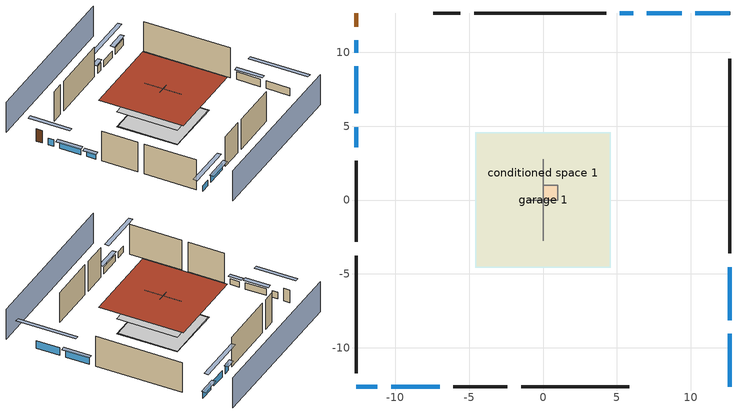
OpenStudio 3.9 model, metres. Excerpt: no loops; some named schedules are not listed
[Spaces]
conditioned space 1
 floor to garage 1 (Floor1 construction): -4.48,-4.48 -4.48,4.48 4.48,4.48 4.48,-4.48 z0
 floor foundation (Slab2 construction): -4.59,-4.59 -4.59,4.59 4.59,4.59 4.59,-4.59 z0
 floor adiabatic (AdiabaticFloorConstruction): -4.59,-4.59 -4.59,4.59 4.59,4.59 4.59,-4.59 z2.44
 wall outside (Wall3 construction): 12.65,-3.61 12.65,9.55 z0:4.88
 wall outside (Wall4 construction): -1.48,-12.65 5.84,-12.65 z0:4.88
 wall outside (Wall7 construction): -12.65,-3.76 -12.65,-11.72 z0:4.88
 wall outside (Wall8 construction): 4.27,12.65 -4.66,12.65 z0:4.88
 wall outside (AdiabaticWallConstruction): 12.65,-12.65 12.65,-9.06 / 12.65,-8.13 12.65,-4.54 z0:1.22; -12.65,-12.65 -11.2,-12.65 z0:0.95; -10.28,-12.65 -6.99,-12.65 / -12.65,9.05 -12.65,5.86 z0:1.07; -12.65,10.81 -12.65,9.98 z0:1.1; -12.65,4.93 -12.65,3.58 z0:0.92; 9.37,12.65 7.02,12.65 / 12.65,12.65 10.3,12.65 z0:1.04; 6.1,12.65 5.2,12.65 z0:1.19
 wall outside (AdiabaticWallConstruction 1): -12.65,12.65 -12.65,11.74 z0:2.03
 wall to garage 1 (Wall5 construction): 0,2.74 0,-2.74 z0:4.88
 wall to garage 1 (Wall6 construction): -0.91,0 0.91,0 z0:4.88
 window (WindowConstruction): 12.65,-12.65 12.65,-9.06 z0:1.22
 window (WindowConstruction 1): 12.65,-8.13 12.65,-4.54 z0:1.22
 window (WindowConstruction 2): -12.65,-12.65 -11.21,-12.65 z0:0.94
 window (WindowConstruction 3): -10.28,-12.65 -6.99,-12.65 z0:1.07
 window (WindowConstruction 4): -12.65,10.81 -12.65,9.98 z0:1.1
 window (WindowConstruction 5): -12.65,9.05 -12.65,5.86 z0:1.07
 window (WindowConstruction 6): -12.65,4.93 -12.65,3.58 z0:0.91
 window (WindowConstruction 7): 9.37,12.65 7.02,12.65 z0:1.04
 window (WindowConstruction 8): 6.1,12.65 5.2,12.65 z0:1.19
 window (WindowConstruction 9): 12.65,12.65 10.3,12.65 z0:1.04
 door (Door): -12.65,12.65 -12.65,11.74 z0:2.03
 ceiling adiabatic (AdiabaticFloorConstruction): 4.59,-4.59 4.59,4.59 -4.59,4.59 -4.59,-4.59 z2.44
 roof outside (Roof1 construction): -6.41,6.41 -6.41,-6.41 6.41,-6.41 6.41,6.41 z4.88
garage 1
 floor foundation (Slab1 construction): -4.48,-4.48 -4.48,4.48 4.48,4.48 4.48,-4.48 z0
 wall outside (Wall1 construction): -6.06,-12.65 -2.41,-12.65 z0:4.88
 wall outside (Wall2 construction): -12.65,2.65 -12.65,-2.83 z0:4.88
 wall outside (Wall9 construction): -5.59,12.65 -7.42,12.65 z0:4.88
air source heat pump airloop ret air space
 floor adiabatic (AdiabaticConst): 0,0 0,1 1,1 1,0 z0
 wall adiabatic (AdiabaticConst): 0,1 0,0 1,0 1,1 0,1 z0:1
 ceiling adiabatic (AdiabaticConst): 1,0 1,1 0,1 0,0 z1
shading: 12.65,17.22 -12.65,17.22 / -12.65,-17.22 12.65,-17.22 z0:4.88; 12.65,-6.32 12.65,-15.39 13.26,-15.39 13.26,-6.32 z3.96; 12.65,-4.24 12.65,-8.44 13.26,-8.44 13.26,-4.24 z1.52; -8.46,-12.65 -15.39,-12.65 -15.39,-13.26 -8.46,-13.26 z3.69; -6.69,-12.65 -10.58,-12.65 -10.58,-13.26 -6.69,-13.26 z1.37; -12.65,7.24 -12.65,13.55 -13.26,13.55 -13.26,7.24 z3.84; -12.65,5.56 -12.65,9.35 -13.26,9.35 -13.26,5.56 z1.37; -12.65,3.28 -12.65,5.24 -13.26,5.24 -13.26,3.28 z1.22; 4.28,12.65 12.12,12.65 12.12,13.26 4.28,13.26 z3.78; 4.89,12.65 6.4,12.65 6.4,13.26 4.89,13.26 z1.49; 10,12.65 12.96,12.65 12.96,13.26 10,13.26 z1.34
[Site]
Portland Intl Arpt_OR: Latitude {deg}=45.59; Longitude {deg}=-122.6; Time Zone {hr}=-8; Elevation {m}=33; Terrain=Suburbs; Keep Site Location Information=Yes
[Site:GroundTemperature:Shallow]
10.2558, 8.96328, 8.85977, 9.47314, 11.9355, 14.3863, 16.5111, 17.8571, 17.9714, 16.8767, 14.8061, 12.4304
[Site:WaterMainsTemperature]
Calculation Method=Schedule; Temperature Schedule=mains temperature schedule
[Building]
Building 1
[Material] Roughness=Rough
Name | Thickness {m} | Conductivity {W/m-K} | Density {kg/m3} | Specific Heat {J/kg-K} | Thermal Absorptance | Solar Absorptance | Visible Absorptance
slate or tile shingles | 0.01905 | 0.840978 | 1899.972 | 799.717 | 0.9 | 0.75 | 0.75
roof rigid ins | 0.051816 | 0.029427 | 32.04 | 1214.23 | 0.9 | 0.7 | 0.7
osb sheathing 0.75 in. | 0.01905 | 0.115458 | 512.64 | 1214.23 | 0.9 | 0.7 | 0.7
roof stud and cavity | 0.2032 | 0.633245 | 78.34581 | 1123.46 | 0.9 | 0.7 | 0.7
gypsum board | 0.0127 | 0.160291 | 801 | 837.4 | 0.9 | 0.6 | 0.6
wood siding | 0.0254 | 0.102417 | 544.68 | 1172.36 | 0.9 | 0.85 | 0.85
osb sheathing 0.5 in. | 0.0127 | 0.115458 | 512.64 | 1214.23 | 0.9 | 0.7 | 0.7
wall stud and cavity | 0.1397 | 0.727959 | 139.0536 | 1170.24 | 0.9 | 0.6 | 0.6
wall stud and cavity 1 | 0.1397 | 0.0951301 | 139.0536 | 1170.24 | 0.9 | 0.7 | 0.7
osb sheathing 0.5 in. 1; osb sheathing 0.5 in. 2 | 0.0127 | 0.115458 | 512.64 | 1214.23
wall stud and cavity 2 | 0.1397 | 0.0856282 | 139.0536 | 1170.24 | 0.9 | 0.7 | 0.7
floor stud and cavity | 0.1397 | 0.923637 | 92.3553 | 1139.71 | 0.9 | 0.7 | 0.7
floor covering | 0.0127 | 0.0433444 | 54.468 | 1339.84 | 0.9 | 0.6 | 0.6
concrete 4.0 in. | 0.1016 | 1.803125 | 2242.8 | 837.4 | 0.9 | 0.7 | 0.7
floor covering 1 | 0.0127 | 0.0450781 | 54.468 | 1339.84 | 0.9 | 0.9 | 0.9
wood siding 1; wood siding 2 | 0.0254 | 0.102417 | 544.68 | 1172.36
wall rigid ins; floor rigid ins | 0.512978 | 0.029427 | 32.04 | 1214.23 | 0.9 | 0.7 | 0.7
wall stud and cavity 3 | 0.0889 | 0.380278 | 52.3479 | 1209.89 | 0.9 | 0.7 | 0.7
door material | 0.04445 | 0.0612267 | 512.64 | 1214.23 | 0.9 | 0.7 | 0.7
floor stud and cavity 1 | 0.1397 | 1.75129 | 37.0049 | 1207.88 | 0.9 | 0.7 | 0.7
wall stud and cavity 4 | 0.0889 | 0.391764 | 83.0341 | 1211.67 | 0.9 | 0.7 | 0.7
furniture material conditioned space 1; furniture material garage 1 | 0.1524 | 0.115458 | 640.8 | 1214.23 | 0.9 | 0.6 | 0.6
[Construction]
Roof1 construction: slate or tile shingles, roof rigid ins, osb sheathing 0.75 in., roof stud and cavity, gypsum board
Wall1 construction; Wall2 construction: wood siding, osb sheathing 0.5 in., wall stud and cavity
Wall3 construction; Wall4 construction: wood siding, osb sheathing 0.5 in., wall stud and cavity 1, gypsum board
Wall5 construction: osb sheathing 0.5 in. 1, wall stud and cavity 2, gypsum board
Wall6 construction: osb sheathing 0.5 in. 2, wall stud and cavity 2, gypsum board
Wall7 construction; Wall8 construction: wood siding, osb sheathing 0.5 in. 1, wall stud and cavity 1, gypsum board
Wall9 construction: wood siding, osb sheathing 0.5 in. 1, wall stud and cavity
Floor1 construction: floor stud and cavity, osb sheathing 0.75 in., floor covering
Slab1 construction: concrete 4.0 in.
Slab2 construction: concrete 4.0 in., floor covering 1
WindowConstruction; WindowConstruction 1; WindowConstruction 2; WindowConstruction 3; WindowConstruction 4; WindowConstruction 5; WindowConstruction 6; WindowConstruction 7; WindowConstruction 8; WindowConstruction 9: WindowMaterial
AdiabaticWallConstruction: wood siding 1, wall rigid ins, wall stud and cavity 3, gypsum board
Door: door material
AdiabaticWallConstruction 1: wood siding 2, wall rigid ins, wall stud and cavity 3, gypsum board
AdiabaticFloorConstruction: floor stud and cavity 1, floor rigid ins, osb sheathing 0.75 in., floor covering
PartitionWallConstruction: gypsum board, wall stud and cavity 4, gypsum board
furniture construction conditioned space 1: furniture material conditioned space 1
furniture construction garage 1: furniture material garage 1
AdiabaticConst: Adiabatic
[WindowMaterial:SimpleGlazingSystem]
WindowMaterial: U-Factor {W/m2-K}=2.78222; Solar Heat Gain Coefficient=0.56
[Material:NoMass]
Adiabatic: Roughness=Rough; Thermal Resistance {m2-K/W}=176.1
[ThermalZone] Multiplier=1; Use Ideal Air Loads=No
Name | Volume {m3} | Thermostat
conditioned space | 606.66 | conditioned space temperature setpoint
garage | 195.726
air source heat pump airloop ret air zone | 1
[Sizing:Zone] Zone Cooling Design Supply Air Temperature Input Method=SupplyAirTemperature; Zone Cooling Design Supply Air Temperature {C}=14; Zone Cooling Design Supply Air Temperature Difference {deltaC}=11.11; Zone Heating Design Supply Air Temperature Input Method=SupplyAirTemperature; Zone Heating Design Supply Air Temperature {C}=40; Zone Heating Design Supply Air Temperature Difference {deltaC}=11.11; Zone Cooling Design Supply Air Humidity Ratio {kg-H2O/kg-air}=0.0085; Zone Heating Design Supply Air Humidity Ratio {kg-H2O/kg-air}=0.008; Cooling Design Air Flow Method=DesignDay; Heating Design Air Flow Method=DesignDay; Account for Dedicated Outdoor Air System=No; Dedicated Outdoor Air System Control Strategy=NeutralSupplyAir; Dedicated Outdoor Air Low Setpoint Temperature for Design {C}=autosize; Dedicated Outdoor Air High Setpoint Temperature for Design {C}=autosize; Zone Load Sizing Method=Sensible Load Only No Latent Load; Zone Latent Cooling Design Supply Air Humidity Ratio Input Method=HumidityRatioDifference; Zone Cooling Design Supply Air Humidity Ratio Difference {kgWater/kgDryAir}=0.005; Zone Latent Heating Design Supply Air Humidity Ratio Input Method=HumidityRatioDifference; Zone Humidification Design Supply Air Humidity Ratio Difference {kgWater/kgDryAir}=0.005; Sizing Option=Coincident
garage; air source heat pump airloop ret air zone
[Space]
Name | Thermal Zone | Volume {m3}
conditioned space 1 | conditioned space | 606.66
garage 1 | garage | 195.726
air source heat pump airloop ret air space | air source heat pump airloop ret air zone
[ThermostatSetpoint:DualSetpoint]
conditioned space temperature setpoint: Heating Setpoint Temperature Schedule=heating setpoint; Cooling Setpoint Temperature Schedule=cooling setpoint; Temperature Difference Between Cutout And Setpoint {deltaC}=0
[Foundation:Kiva] Wall Height Above Grade {m}=0.1016; Wall Depth Below Slab {m}=0.2032
Name | Initial Indoor Air Temperature {C}
Foundation Kiva 1 | 13.4258
Foundation Kiva 2 | 20.5556
[Foundation:Kiva:Settings]
Soil Conductivity {W/m-K}=1.9041; Soil Density {kg/m3}=1842.3; Soil Specific Heat {J/kg-K}=418.7; Ground Solar Absorptivity=0.9; Ground Thermal Absorptivity=0.9; Ground Surface Roughness {m}=0.03; Far-Field Width {m}=40; Deep-Ground Boundary Condition=ZeroFlux; Deep-Ground Depth {m}=40; Minimum Cell Dimension {m}=0.2; Maximum Cell Growth Coefficient=3; Simulation Timestep=Timestep
[SurfaceProperty:ExposedFoundationPerimeter] Exposed Perimeter Calculation Method=TotalExposedPerimeter
Name | Total Exposed Perimeter {m}
Slab1 | 21.9456
Slab2 | 31.91256
[SurfaceProperty:IncidentSolarMultiplier] Incident Solar Multiplier=1; Incident Solar Multiplier Schedule=trans schedule winter=0.85 summer=0.7
Window1; Window2; Window3; Window4; Window5; Window6; Window7; Window8; Window9; Window10
[InternalMass:Definition] Design Level Calculation Method=SurfaceArea
Name | Construction | Surface Area {m2}
partition wall mass | PartitionWallConstruction | 248.794
furniture mass conditioned space 1 | furniture construction conditioned space 1 | 99.51774
furniture mass garage 1 | furniture construction garage 1 | 8.02682
[InternalMass] Multiplier=1
Name | Internal Mass Definition | Space or SpaceType
partition wall mass | partition wall mass | conditioned space 1
furniture mass conditioned space 1 | furniture mass conditioned space 1 | conditioned space 1
furniture mass garage 1 | furniture mass garage 1 | garage 1
[EnergyManagementSystem:Sensor]
Name | Output Variable or Output Meter Index Key | Output Variable or Output Meter
water_heater_amb_temp | garage | Zone Mean Air Temperature
water_heater_amb_rh | garage | Zone Air Relative Humidity
water_heater_T_set | water heater setpoint | Schedule Value
out_pb_s |  | Site Outdoor Air Barometric Pressure
out_wt_s |  | Site Outdoor Air Humidity Ratio
site_vw_s |  | Site Wind Speed
cool_season | cooling season schedule | Schedule Value
air_source_heat_pump_airloop_AH_MFR_s | Node 5 | System Node Mass Flow Rate
air_source_heat_pump_airloop_AH_VFR_s | Node 5 | System Node Current Density Volume Flow Rate
air_source_heat_pump_airloop_AH_Tout_s | Node 5 | System Node Temperature
air_source_heat_pump_airloop_AH_Wout_s | Node 5 | System Node Humidity Ratio
air_source_heat_pump_airloop_RA_T_s | Node 8 | System Node Temperature
air_source_heat_pump_airloop_Ra_W_s | Node 8 | System Node Humidity Ratio
air_source_heat_pump_airloop_0_DZ_T_s | garage | Zone Air Temperature
air_source_heat_pump_airloop_0_DZ_W_s | garage | Zone Mean Air Humidity Ratio
natural_vent_s | natural vent schedule | Schedule Value
htg_sp_s | heating setpoint | Schedule Value
clg_sp_s | cooling setpoint | Schedule Value
mech_vent_range_fan_0_sch_s | mech vent range fan 0 schedule | Schedule Value
mech_vent_bath_fan_0_sch_s | mech vent bath fan 0 schedule | Schedule Value
clothes_dryer_exhaust_0_sch_s | clothes_dryer | Schedule Value
htg_load_cond |  | Heating:EnergyTransfer:Zone:CONDITIONED SPACE
clg_load_cond |  | Cooling:EnergyTransfer:Zone:CONDITIONED SPACE
htg_load_duct |  | Heating:EnergyTransfer:Zone:AIR SOURCE HEAT PUMP AIRLOOP RET AIR ZONE
clg_load_duct |  | Cooling:EnergyTransfer:Zone:AIR SOURCE HEAT PUMP AIRLOOP RET AIR ZONE
s_conv | Floor1 | Surface Inside Face Convection Heat Gain Energy
s_ig | Floor1 | Surface Inside Face Internal Gains Radiation Heat Gain Energy
s_sol | Floor1 | Surface Inside Face Solar Radiation Heat Gain Energy
s_lgt | Floor1 | Surface Inside Face Lights Radiation Heat Gain Energy
s_surf | Floor1 | Surface Inside Face Net Surface Thermal Radiation Heat Gain Energy
s_conv_1 | inferred conditioned ceiling | Surface Inside Face Convection Heat Gain Energy
s_ig_1 | inferred conditioned ceiling | Surface Inside Face Internal Gains Radiation Heat Gain Energy
s_sol_1 | inferred conditioned ceiling | Surface Inside Face Solar Radiation Heat Gain Energy
s_lgt_1 | inferred conditioned ceiling | Surface Inside Face Lights Radiation Heat Gain Energy
s_surf_1 | inferred conditioned ceiling | Surface Inside Face Net Surface Thermal Radiation Heat Gain Energy
s_conv_2 | inferred conditioned floor | Surface Inside Face Convection Heat Gain Energy
s_ig_2 | inferred conditioned floor | Surface Inside Face Internal Gains Radiation Heat Gain Energy
s_sol_2 | inferred conditioned floor | Surface Inside Face Solar Radiation Heat Gain Energy
s_lgt_2 | inferred conditioned floor | Surface Inside Face Lights Radiation Heat Gain Energy
s_surf_2 | inferred conditioned floor | Surface Inside Face Net Surface Thermal Radiation Heat Gain Energy
s_conv_3 | Roof1 | Surface Inside Face Convection Heat Gain Energy
s_ig_3 | Roof1 | Surface Inside Face Internal Gains Radiation Heat Gain Energy
s_sol_3 | Roof1 | Surface Inside Face Solar Radiation Heat Gain Energy
s_lgt_3 | Roof1 | Surface Inside Face Lights Radiation Heat Gain Energy
s_surf_3 | Roof1 | Surface Inside Face Net Surface Thermal Radiation Heat Gain Energy
s_conv_4 | Slab2 | Surface Inside Face Convection Heat Gain Energy
s_ig_4 | Slab2 | Surface Inside Face Internal Gains Radiation Heat Gain Energy
s_sol_4 | Slab2 | Surface Inside Face Solar Radiation Heat Gain Energy
s_lgt_4 | Slab2 | Surface Inside Face Lights Radiation Heat Gain Energy
s_surf_4 | Slab2 | Surface Inside Face Net Surface Thermal Radiation Heat Gain Energy
ss_sol | Door1 | Surface Inside Face Solar Radiation Heat Gain Energy
ss_lgt | Door1 | Surface Inside Face Lights Radiation Heat Gain Energy
ss_conv | Door1 | Surface Inside Face Convection Heat Gain Energy
ss_ig | Door1 | Surface Inside Face Internal Gains Radiation Heat Gain Energy
ss_surf | Door1 | Surface Inside Face Net Surface Thermal Radiation Heat Gain Energy
ss_conv_1 | Window1 | Surface Inside Face Convection Heat Gain Energy
ss_ig_1 | Window1 | Surface Inside Face Internal Gains Radiation Heat Gain Energy
ss_surf_1 | Window1 | Surface Inside Face Net Surface Thermal Radiation Heat Gain Energy
ss_trans_in | Window1 | Surface Window Transmitted Solar Radiation Rate
ss_back_out | Window1 | Surface Window Shortwave from Zone Back Out Window Heat Transfer Rate
ss_trans_out | Window1 | Surface Inside Face Initial Transmitted Diffuse Transmitted Out Window Solar Radiation Rate
ss_conv_2 | Window10 | Surface Inside Face Convection Heat Gain Energy
ss_ig_2 | Window10 | Surface Inside Face Internal Gains Radiation Heat Gain Energy
ss_surf_2 | Window10 | Surface Inside Face Net Surface Thermal Radiation Heat Gain Energy
ss_trans_in_1 | Window10 | Surface Window Transmitted Solar Radiation Rate
ss_back_out_1 | Window10 | Surface Window Shortwave from Zone Back Out Window Heat Transfer Rate
ss_trans_out_1 | Window10 | Surface Inside Face Initial Transmitted Diffuse Transmitted Out Window Solar Radiation Rate
ss_conv_3 | Window2 | Surface Inside Face Convection Heat Gain Energy
ss_ig_3 | Window2 | Surface Inside Face Internal Gains Radiation Heat Gain Energy
ss_surf_3 | Window2 | Surface Inside Face Net Surface Thermal Radiation Heat Gain Energy
ss_trans_in_2 | Window2 | Surface Window Transmitted Solar Radiation Rate
ss_back_out_2 | Window2 | Surface Window Shortwave from Zone Back Out Window Heat Transfer Rate
ss_trans_out_2 | Window2 | Surface Inside Face Initial Transmitted Diffuse Transmitted Out Window Solar Radiation Rate
ss_conv_4 | Window3 | Surface Inside Face Convection Heat Gain Energy
ss_ig_4 | Window3 | Surface Inside Face Internal Gains Radiation Heat Gain Energy
ss_surf_4 | Window3 | Surface Inside Face Net Surface Thermal Radiation Heat Gain Energy
ss_trans_in_3 | Window3 | Surface Window Transmitted Solar Radiation Rate
ss_back_out_3 | Window3 | Surface Window Shortwave from Zone Back Out Window Heat Transfer Rate
ss_trans_out_3 | Window3 | Surface Inside Face Initial Transmitted Diffuse Transmitted Out Window Solar Radiation Rate
ss_conv_5 | Window4 | Surface Inside Face Convection Heat Gain Energy
ss_ig_5 | Window4 | Surface Inside Face Internal Gains Radiation Heat Gain Energy
ss_surf_5 | Window4 | Surface Inside Face Net Surface Thermal Radiation Heat Gain Energy
ss_trans_in_4 | Window4 | Surface Window Transmitted Solar Radiation Rate
ss_back_out_4 | Window4 | Surface Window Shortwave from Zone Back Out Window Heat Transfer Rate
ss_trans_out_4 | Window4 | Surface Inside Face Initial Transmitted Diffuse Transmitted Out Window Solar Radiation Rate
ss_conv_6 | Window5 | Surface Inside Face Convection Heat Gain Energy
ss_ig_6 | Window5 | Surface Inside Face Internal Gains Radiation Heat Gain Energy
ss_surf_6 | Window5 | Surface Inside Face Net Surface Thermal Radiation Heat Gain Energy
ss_trans_in_5 | Window5 | Surface Window Transmitted Solar Radiation Rate
ss_back_out_5 | Window5 | Surface Window Shortwave from Zone Back Out Window Heat Transfer Rate
ss_trans_out_5 | Window5 | Surface Inside Face Initial Transmitted Diffuse Transmitted Out Window Solar Radiation Rate
ss_conv_7 | Window6 | Surface Inside Face Convection Heat Gain Energy
ss_ig_7 | Window6 | Surface Inside Face Internal Gains Radiation Heat Gain Energy
ss_surf_7 | Window6 | Surface Inside Face Net Surface Thermal Radiation Heat Gain Energy
ss_trans_in_6 | Window6 | Surface Window Transmitted Solar Radiation Rate
[ElectricEquipment:Definition] Design Level Calculation Method=EquipmentLevel
Name | Design Level {W} | Fraction Latent | Fraction Radiant | Fraction Lost
ceiling fan | 18.276 | 0 | 0.558 | 0
clothes washer | 627.322 | 0.03 | 0.162 | 0.7
clothes dryer | 4178.42 | 0.015 | 0.081 | 0.85
fridge | 57.5342 | 0 | 0.6 | 0
freezer | 194.914 | 0 | 0.6 | 0
cooking range | 93.9085 | 0.16 | 0.384 | 0.2
misc tv | 842.358 | 0 | 0.6 | 0
misc plug loads | 749.253 | 0.021 | 0.558 | 0.049
whole house fan; mech vent house fan | 0 | 0 | 0 | 1
mech vent house fan cfis | 0 | 0 | 0 | 0
mech vent range fan 0; mech vent bath fan 0 | 30 | 0 | 0 | 1
[ElectricEquipment]
Name | Electric Equipment Definition | Space or SpaceType | Schedule
ceiling fan | ceiling fan | conditioned space 1 | ceiling_fan
clothes washer | clothes washer | conditioned space 1 | clothes_washer
clothes dryer | clothes dryer | conditioned space 1 | clothes_dryer
fridge | fridge | conditioned space 1 | fridge schedule
freezer | freezer | garage 1 | freezer schedule
cooking range | cooking range | conditioned space 1 | cooking_range
misc tv | misc tv | conditioned space 1 | plug_loads_tv
misc plug loads | misc plug loads | conditioned space 1 | plug_loads_other
whole house fan | whole house fan | conditioned space 1 | Always On Discrete
mech vent house fan | mech vent house fan | conditioned space 1 | mech vent house fan schedule
mech vent house fan cfis | mech vent house fan cfis | conditioned space 1 | mech vent house fan cfis schedule
mech vent range fan 0 | mech vent range fan 0 | conditioned space 1 | mech vent range fan 0 schedule
mech vent bath fan 0 | mech vent bath fan 0 | conditioned space 1 | mech vent bath fan 0 schedule
[OtherEquipment:Definition] Design Level Calculation Method=EquipmentLevel
Name | Design Level {W} | Fraction Latent | Fraction Radiant | Fraction Lost
water heater sens; air source heat pump airloop_0 SupSensLkToCond; air source heat pump airloop_0 SupCondToLv; air source heat pump airloop_0 RetCondToRP; air source heat pump airloop_0 RetSensLkToRP; air source heat pump airloop_0 SupCondToDZ; air source heat pump airloop_0 RetCondToDZ; air source heat pump airloop_0 SupSensLkToDZ; mech vent house fan sensible load | 0 | 0 | 0 | 0
water heater lat; air source heat pump airloop_0 SupLatLkToCond; air source heat pump airloop_0 RetLatLkToRP; air source heat pump airloop_0 SupLatLkToDZ; mech vent house fan latent load | 0 | 1 | 0 | 0
water heater energy adjustment1 | 0.01 | 0 | 0 | 1
clothes dryer 2 | 0 | 0.015 | 0.081 | 0.85
cooking range 2 | 2752.19 | 0.16 | 0.384 | 0.2
general water use sensible | -43.4886 | 0 | 0.6 | 0
general water use latent | 44.1266 | 1 | 0 | 0
[OtherEquipment]
Name | Other Equipment Definition | Space or SpaceType | Schedule | Fuel Type
water heater sens | water heater sens | garage 1 | Always On Discrete
water heater lat | water heater lat | garage 1 | Always On Discrete
water heater energy adjustment1 | water heater energy adjustment1 | garage 1 | Always On Discrete | Electricity
clothes dryer 1 | clothes dryer 2 | conditioned space 1 | clothes_dryer | Electricity
cooking range 1 | cooking range 2 | conditioned space 1 | cooking_range | NaturalGas
general water use sensible | general water use sensible | conditioned space 1 | general water use schedule
general water use latent | general water use latent | conditioned space 1 | general water use schedule
air source heat pump airloop_0 SupSensLkToCond | air source heat pump airloop_0 SupSensLkToCond | conditioned space 1 | Always On Discrete
air source heat pump airloop_0 SupLatLkToCond | air source heat pump airloop_0 SupLatLkToCond | conditioned space 1 | Always On Discrete
air source heat pump airloop_0 SupCondToLv | air source heat pump airloop_0 SupCondToLv | conditioned space 1 | Always On Discrete
air source heat pump airloop_0 RetCondToRP | air source heat pump airloop_0 RetCondToRP | air source heat pump airloop ret air space | Always On Discrete
air source heat pump airloop_0 RetSensLkToRP | air source heat pump airloop_0 RetSensLkToRP | air source heat pump airloop ret air space | Always On Discrete
air source heat pump airloop_0 RetLatLkToRP | air source heat pump airloop_0 RetLatLkToRP | air source heat pump airloop ret air space | Always On Discrete
air source heat pump airloop_0 SupCondToDZ | air source heat pump airloop_0 SupCondToDZ | garage 1 | Always On Discrete
air source heat pump airloop_0 RetCondToDZ | air source heat pump airloop_0 RetCondToDZ | garage 1 | Always On Discrete
air source heat pump airloop_0 SupSensLkToDZ | air source heat pump airloop_0 SupSensLkToDZ | garage 1 | Always On Discrete
air source heat pump airloop_0 SupLatLkToDZ | air source heat pump airloop_0 SupLatLkToDZ | garage 1 | Always On Discrete
mech vent house fan sensible load | mech vent house fan sensible load | conditioned space 1 | Always On Discrete
mech vent house fan latent load | mech vent house fan latent load | conditioned space 1 | Always On Discrete
[WaterUse:Equipment:Definition]
clothes washer: Peak Flow Rate {m3/s}=3.63541e-06
[Lights:Definition] Design Level Calculation Method=LightingLevel; Fraction Radiant=0.6; Fraction Visible=0.2; Return Air Fraction=0
Name | Lighting Level {W}
interior lighting | 327.539
garage lighting | 8.01684
[Lights] Fraction Replaceable=1
Name | Lights Definition | Space or SpaceType | Schedule
interior lighting | interior lighting | conditioned space 1 | lighting_interior
garage lighting | garage lighting | garage 1 | lighting_garage
[Exterior:Lights:Definition]
exterior lighting: Design Level {W}=8.97151
[Exterior:Lights]
exterior lighting: Exterior Lights Definition=exterior lighting; Schedule=exterior lighting schedule
[People:Definition]
occupants: Number of People Calculation Method=People; Number of People {people}=2; Fraction Radiant=0.314171; Sensible Heat Fraction=0.56303; Carbon Dioxide Generation Rate {m3/s-W}=0; Enable ASHRAE 55 Comfort Warnings=No; Mean Radiant Temperature Calculation Type=EnclosureAveraged
[People]
occupants: People Definition=occupants; Space or SpaceType=conditioned space 1; Number of People Schedule=occupants; Activity Level Schedule=occupants activity schedule; Multiplier=1
[ZoneMixing] Schedule=Always On Continuous; Design Flow Rate Calculation Method=Flow/Zone; Design Flow Rate {m3/s}=0
Name | Zone or Space | Source Zone or Space
air source heat pump airloop_0 ZoneMixDZToCond mix | conditioned space | garage
air source heat pump airloop_0 ZoneMixCondToDZ mix | garage | conditioned space
[SpaceInfiltration:DesignFlowRate] Schedule=Always On Discrete; Design Flow Rate Calculation Method=Flow/Space; Design Flow Rate {m3/s}=0
Name | Space or SpaceType
natural vent flow; whole house fan flow; infil flow | conditioned space 1
garage 1 duct leakage imbalance infil flow | garage 1
[SpaceInfiltration:EffectiveLeakageArea]
infil garage 1: Space or SpaceType=garage 1; Schedule=Always On Discrete; Effective Air Leakage Area {cm2}=1019.39; Stack Coefficient=0.000129147; Wind Coefficient=4.38083e-05
